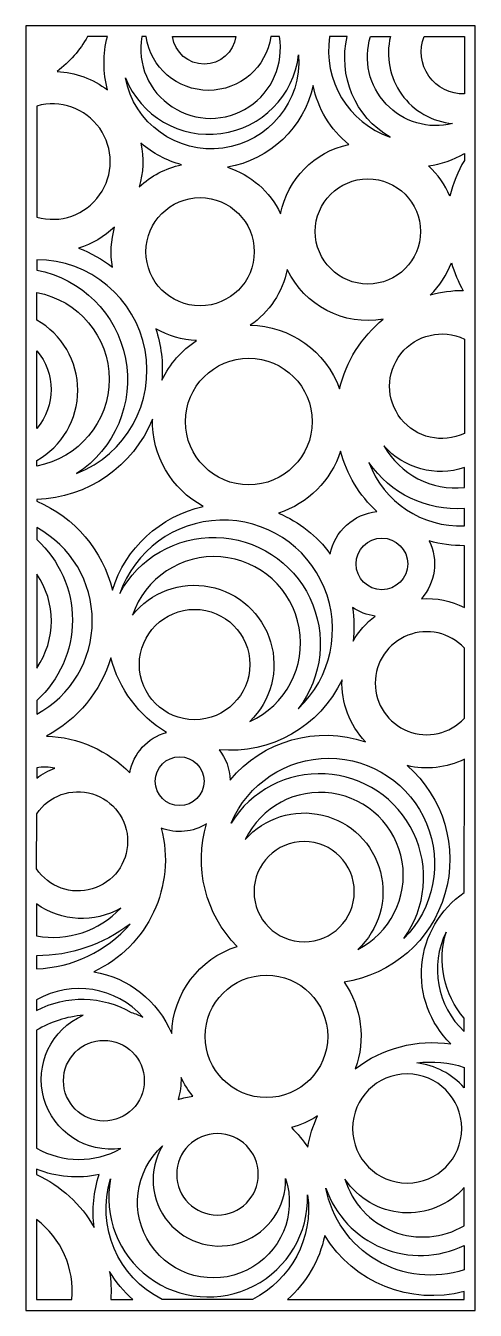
# Model space of a CAD drawing. Extents: x 15208 to 19351, y 11378 to 23226.
import ezdxf

# ---------------------------------------------------------------- set-up
doc = ezdxf.new("R2010")
doc.units = 0
doc.layers.add('LAYER_01', color=1, linetype='CONTINUOUS')

msp = doc.modelspace()

# ---------------------------------------------------------------- linework, layer by layer
at = {"layer": 'LAYER_01'}
msp.add_lwpolyline([(15208, 23226), (15208, 11378), (19351, 11378), (19351, 23226)], close=True, dxfattribs=at)
for points in [[(15962, 22633, -0.128471), (15960, 23125), (15778, 23125, -0.103018), (15497, 22804, -0.152239)], [(17467, 23126, -0.862519), (16317, 23125), (16277, 23125, 1.189489), (17545, 23126)], [(17144, 23126, -0.874946), (16562, 23125)], [(18565, 22197, -0.330864), (18171, 23126), (18008, 23126, 0.36045)], [(18569, 23126, 0.458706), (19142, 22323, -0.584962), (18385, 23126)], [(19251, 22597, -0.539092), (18879, 23126), (19251, 23126)], [(16126, 22745, 0.776707), (17723, 22957, -0.944044)], [(18185, 22131, -0.174136), (17856, 22675, -0.306595), (17066, 21921, -0.207335), (17556, 21492, -0.296926)], [(15309, 21460, 1.321873), (15310, 22485)], [(16644, 21943, -0.110318), (16270, 22142, -0.123168), (16253, 21739, -0.137088)], [(19250, 21984, 0.07471), (19117, 21653, 0.105023), (18920, 21932, 0.094025), (19250, 22048)], [(16027, 21368, -0.117219), (15694, 21175, -0.07558), (16008, 20998, -0.114659)], [(15309, 20972, -0.675542), (15677, 19095, 0.826072), (15309, 21068)], [(18100, 19876, -0.165811), (18503, 20519, -0.337676), (17618, 20978, -0.195704), (17276, 20463, -0.312781)], [(19131, 21040, 0.058274), (19239, 20782, 0.065234), (18936, 20741, 0.109715)], [(15309, 19215, 0.584521), (15309, 20511), (15309, 20765, -0.834816), (15309, 19165)], [(16783, 20322, -0.121565), (16406, 20431, -0.100192), (16463, 19958, -0.139204)], [(19250, 19465, -1.581737), (19250, 20336)], [(15309, 20228, -0.374049), (15309, 19512)], [(15309, 18855), (15309, 18840, -0.237276), (16007, 18020, -0.268181), (16844, 18793, -0.283019), (16376, 19597, -0.294368)], [(19250, 19150, -0.301382), (18509, 19351, 0.299043), (19250, 18966)], [(18014, 18353, -0.333105), (18444, 18744, -0.140916), (18109, 19301, -0.240304), (17538, 18730, -0.135789)], [(19250, 18773, -0.265417), (18371, 19197, 0.324997), (19250, 18613)], [(17720, 16927, 1.272615), (16075, 17990, -1.083417)], [(15309, 18486, -0.443975), (15309, 17003), (15309, 16875, 0.595321), (15309, 18597)], [(18854, 17941, -0.13165), (19250, 17861), (19250, 18430, -0.0699), (18926, 18474, -0.302827)], [(17273, 16809, 1.525466), (16191, 17788, -1.067283)], [(15309, 17302, 0.312751), (15309, 18169)], [(18225, 17549, -0.099466), (18427, 17781, -0.116404), (18219, 17860, -0.068562)], [(19250, 17486, 2.536241), (19250, 16838)], [(15992, 17397, -0.202684), (15400, 16675, -0.190856), (16168, 16335, -0.294115), (16506, 16707, -0.196213)], [(18339, 16622, -0.203979), (18123, 17194, -0.314795), (16989, 16548, -0.164463), (17091, 16269, -0.310593)], [(18692, 14807, 1.038412), (17101, 15872, -1.2135)], [(15309, 16287, -0.067059), (15477, 16378, 0.112131), (15309, 16380)], [(19124, 13835, -0.470114), (19249, 15232), (19250, 16462, -0.175395), (18722, 16402, -0.640441), (18141, 14406, -0.245042), (18245, 13606, -0.202622)], [(15309, 15958, -3.302218), (15308, 15450)], [(18267, 14706, 1.39549), (17231, 15721, -1.050695)], [(16553, 13931, -0.316688), (17155, 14735, -0.273539), (16875, 15866, -0.238522), (16457, 15826, -0.362949), (15835, 14501, -0.256148)], [(15308, 14832, 0.25412), (16084, 15087, -0.295098), (15308, 15127)], [(15308, 14528, 0.20905), (16169, 14941, -0.167434), (15308, 14649)], [(19249, 14072, -0.25815), (19082, 14867, 0.330689), (19249, 13949)], [(15308, 14144, -0.259035), (16180, 14125, -0.045574), (16288, 14082, 0.354571), (15308, 14242)], [(15738, 14099, 0.115952), (15308, 13961), (15308, 12874, 0.263366), (16085, 12870, -0.872464)], [(19249, 13619), (19249, 13430, 0.184483), (18811, 13660, -0.11353)], [(16613, 13324, -0.032362), (16749, 13354, -0.058845), (16639, 13527, -0.079658)], [(17897, 13171, -0.07603), (17656, 13063, -0.054716), (17807, 12882, -0.065011)], [(16468, 12895, 1.325547), (17603, 12593, -1.838558)], [(15886, 12632, -0.155701), (15308, 12681), (15308, 12631, -0.15559), (15839, 12143, -0.115381)], [(17297, 11479), (16465, 11479, -0.367641), (15990, 12590, 1.114701), (17805, 12442, -0.322092)], [(18150, 12589, 0.488158), (19249, 12159), (19249, 12511, -0.493906)], [(17974, 12506, 0.450669), (19249, 11977), (19249, 11753, -0.454381)], [(15633, 11478, 0.259354), (15308, 12215), (15308, 11478)], [(19249, 11551, -0.328952), (17963, 12067, -0.161773), (17621, 11479), (19249, 11479)], [(15992, 11479), (16194, 11479, -0.077755), (15981, 11735, -0.054282)]]:
    msp.add_lwpolyline(points, format="xyb", close=True, dxfattribs=at)
for centre, radius in [((18361, 21328), 485), ((16815, 21141), 499), ((17264, 19575), 584), ((18490, 18262), 238), ((16764, 17334), 509), ((16626, 16258), 225), ((17426, 13905), 565), ((15928, 13496), 372)]:
    msp.add_circle(centre, radius, dxfattribs=at)
at = {"layer": 'LAYER_01', "extrusion": (0, 0, -1)}
for centre, radius in [((-17774, 15239), 462), ((-18723, 13055), 503), ((-16975, 12632), 376)]:
    msp.add_circle(centre, radius, dxfattribs=at)

doc.saveas('drawing.dxf')
